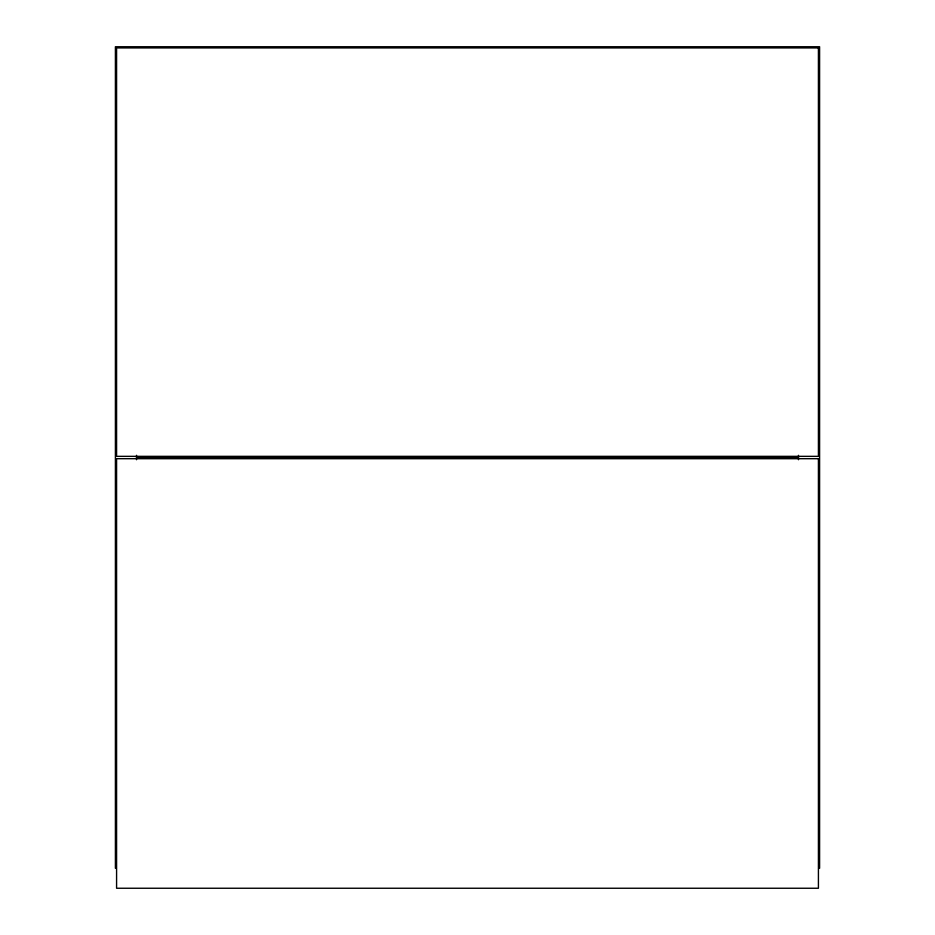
<?xml version="1.0" encoding="UTF-8"?>
<svg xmlns="http://www.w3.org/2000/svg" width="935" height="935" viewBox="0 0 935 935"><rect width="100%" height="100%" fill="white"/><g stroke="black" fill="none" stroke-linecap="round" stroke-linejoin="round"><path stroke-width="1.4" d="M136.533 457.519L798.467 457.519M819.598 868.299L819.598 46.75L115.402 46.75L115.402 868.299M798.467 455.333L798.467 459.716M136.533 455.333L136.533 459.716M818.417 47.919L116.583 47.919L116.583 456.35L818.417 456.35L818.417 47.919M818.417 458.699L116.583 458.699L116.583 888.25L818.417 888.25L818.417 458.699"/></g></svg>
